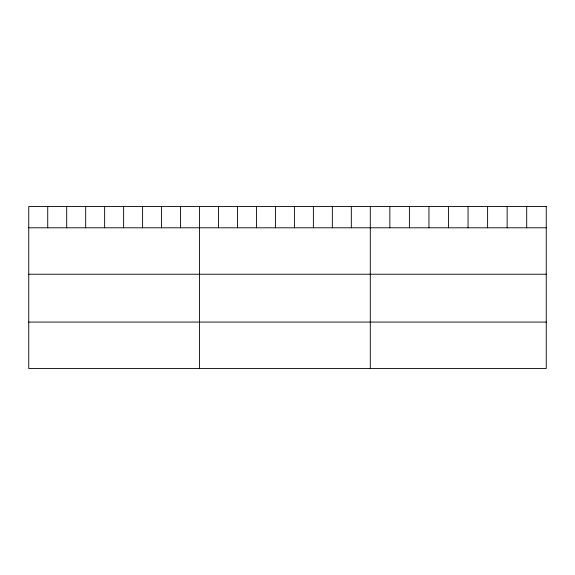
<?xml version="1.0" encoding="UTF-8"?>
<svg xmlns="http://www.w3.org/2000/svg" width="575" height="575" viewBox="0 0 575 575"><rect width="100%" height="100%" fill="white"/><g stroke="black" fill="none" stroke-linecap="round" stroke-linejoin="round"><path stroke-width="0.86" d="M28.75 227.793L546.25 227.793M28.75 274.225L546.25 274.225M28.75 322.072L546.25 322.072M526.7 206.497L526.7 227.793M507.15 206.497L507.15 227.793M487.6 206.497L487.6 227.793M468.05 206.497L468.05 227.793M448.5 206.497L448.5 227.793M428.95 206.497L428.95 227.793M409.4 206.497L409.4 227.793M389.85 206.497L389.85 227.793M370.3 206.497L370.3 368.503M351.325 206.497L351.325 227.793M332.35 206.497L332.35 227.793M313.375 206.497L313.375 227.793M294.4 206.497L294.4 227.793M275.425 206.497L275.425 227.793M256.45 206.497L256.45 227.793M237.475 206.497L237.475 227.793M218.5 206.497L218.5 227.793M199.525 206.497L199.525 368.503M180.55 206.497L180.55 227.793M161.575 206.497L161.575 227.793M142.6 206.497L142.6 227.793M123.625 206.497L123.625 227.793M104.65 206.497L104.65 227.793M85.675 206.497L85.675 227.793M66.7 206.497L66.7 227.793M47.725 206.497L47.725 227.793M546.25 206.497L28.75 206.497L28.75 368.503L546.25 368.503L546.25 206.497"/></g></svg>
